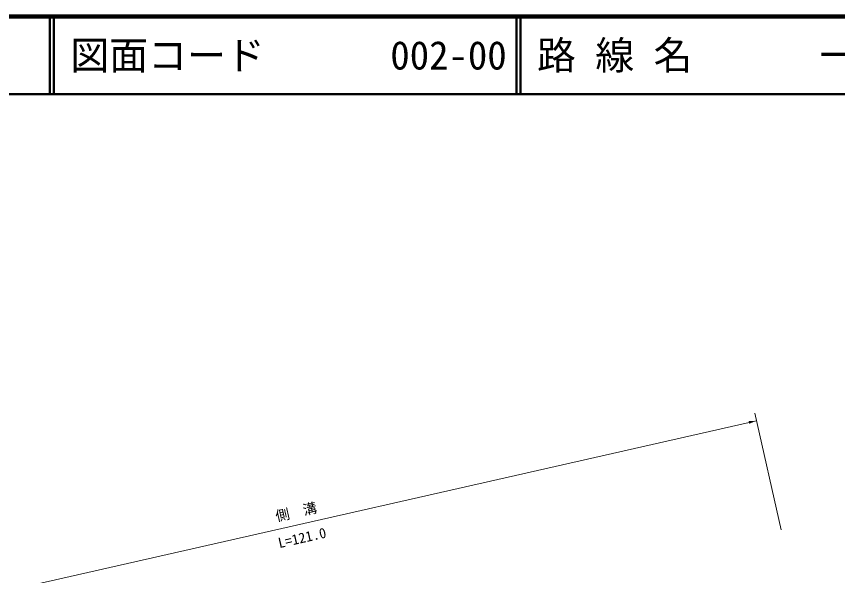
# Model space of a CAD drawing. Units: millimetres, scale not verified. Extents: x 40000 to 680000, y 20000 to 380000.
# Drawn here: x 113454 to 219022, y 308076 to 380000 of the extents above; entities that cross this region are included whole.
import ezdxf
from ezdxf.enums import TextEntityAlignment as Align

# ---------------------------------------------------------------- set-up
doc = ezdxf.new("R2010")
doc.units = ezdxf.units.MM
doc.header["$LTSCALE"] = 1000
for name, color, linetype, lineweight in [('M-STR-HTXT', 7, 'Continuous', 13), ('M-TTL', 2, 'Continuous', 140), ('M-TTL-LINE', 7, 'Continuous', 50)]:
    doc.layers.add(name, color=color, linetype=linetype, lineweight=lineweight)
doc.layers.add('M-TTL-TXT', color=7, linetype='Continuous')
doc.styles.add('ＭＳ ゴシック', font='')
doc.styles.get('ＭＳ ゴシック').set_extended_font_data('MS Gothic')

# ---------------------------------------------------------------- blocks, each defined once
blk = doc.blocks.new('filled_arrow')
at = {"color": 0, "linetype": 'Continuous', "lineweight": -2}
blk.add_solid([(7.5, 1.25), (0, 0), (7.5, -1.25)], dxfattribs=at)

msp = doc.modelspace()

# ---------------------------------------------------------------- linework, layer by layer
at = {"layer": 'M-STR-HTXT'}
for p, q in [((211782, 313953), (208375, 328969)), ((90989, 301312), (208597, 327994))]:
    msp.add_line(p, q, dxfattribs=at)
at = {"layer": 'M-TTL'}
msp.add_line((680000, 380000), (40000, 380000), dxfattribs=at)
at = {"layer": 'M-TTL-LINE'}
for p, q in [((117750, 380000), (117750, 370000)), ((118250, 380000), (118250, 370000)), ((177750, 380000), (177750, 370000)), ((178250, 380000), (178250, 370000)), ((40000, 370000), (680000, 370000))]:
    msp.add_line(p, q, dxfattribs=at)

# ---------------------------------------------------------------- block references
at = {"layer": 'M-STR-HTXT', "xscale": 133, "yscale": 133, "rotation": 192.8}
msp.add_blockref('filled_arrow', (208597, 327994), dxfattribs=at)

# ---------------------------------------------------------------- texts
at = {"layer": 'M-STR-HTXT', "style": 'ＭＳ ゴシック'}
msp.add_text('側\u3000溝', height=1320, rotation=12.783, dxfattribs=at).set_placement((146785, 315673), align=Align.MIDDLE_LEFT)
msp.add_text('L=121.0', height=1320, rotation=12.783, dxfattribs=at).set_placement((150416, 311908), align=Align.BOTTOM_CENTER)
at = {"layer": 'M-TTL-TXT', "style": 'ＭＳ ゴシック'}
for s, p in [('図面コード', (120380, 375000)), ('路 線 名', (180380, 375000)), ('一般県道下関川棚線', (216734, 375000)), ('002-00', (161521, 375000))]:
    msp.add_text(s, height=3666, dxfattribs=at).set_placement(p, align=Align.MIDDLE_LEFT)

doc.saveas('drawing.dxf')
